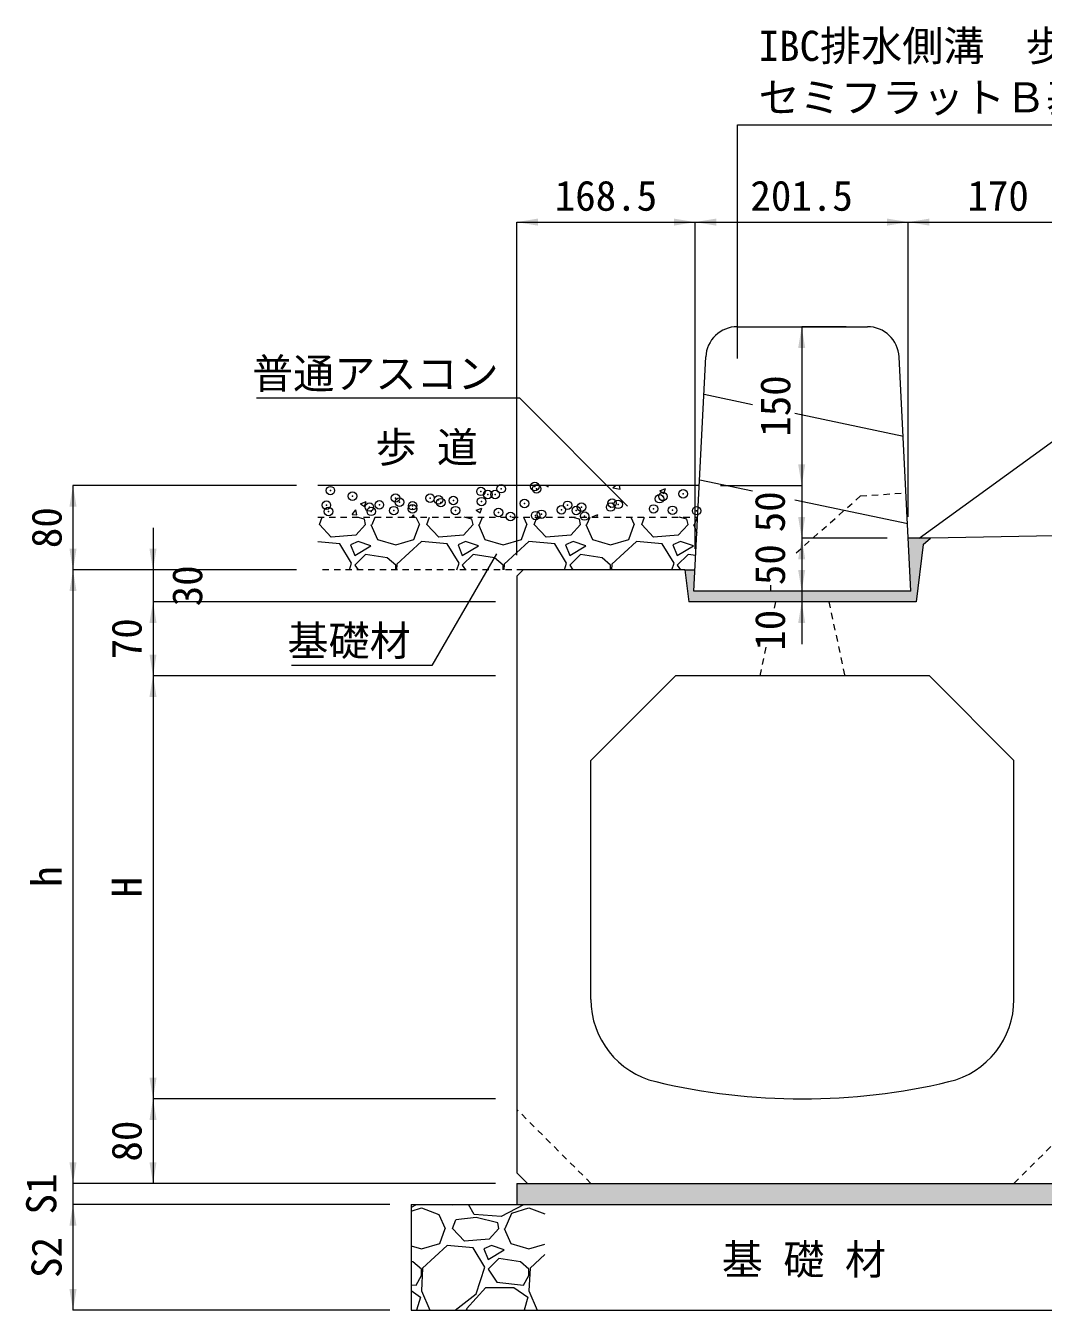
# Model space of a CAD drawing. Units: millimetres at full size; some dimension numbers follow another scale. Extents: x 6872 to 78201, y -34623 to -7860.
# Drawn here: x 46971 to 47934, y -13865 to -12651 of the extents above; entities that cross this region are included whole.
import ezdxf
from ezdxf.enums import TextEntityAlignment as Align

# ---------------------------------------------------------------- set-up
doc = ezdxf.new("R2010")
doc.units = ezdxf.units.MM
doc.header["$LTSCALE"] = 16
doc.header["$PDMODE"] = 32
doc.header["$PDSIZE"] = 8
doc.linetypes.add('USER1', pattern=[0.675, 0.375, -0.3])
for name, color, linetype, lineweight in [('0_2', 7, 'Continuous', 20), ('_0-0_', 7, 'Continuous', 20), ('寸法線', 7, 'Continuous', 9), ('本体', 7, 'USER1', 9), ('ﾊｯﾁﾝｸﾞ', 7, 'Continuous', 5)]:
    doc.layers.add(name, color=color, linetype=linetype, lineweight=lineweight)
doc.styles.add('ＭＳ ゴシック', font='')
doc.styles.get('ＭＳ ゴシック').set_extended_font_data('MS Gothic')

# ---------------------------------------------------------------- blocks, each defined once
blk = doc.blocks.new('filled_arrow')
at = {"color": 0, "linetype": 'Continuous', "lineweight": -2}
blk.add_solid([(7.5, 1.25), (0, 0), (7.5, -1.25)], dxfattribs=at)

msp = doc.modelspace()

# ---------------------------------------------------------------- hatches: boundary and pattern name
at = {"layer": 'ﾊｯﾁﾝｸﾞ'}
for points in [[(47603.26, -13185.42), (47604.26, -13165.42), (47594.51, -13165.42), (47598.26, -13195.42), (47813.26, -13195.42), (47820.02, -13141.38), (47826.76, -13135.3), (47805.76, -13135.3), (47808.26, -13185.42)], [(47975.76, -13765.42), (47975.76, -13745.42), (47445.76, -13745.42), (47435.76, -13745.42), (47435.76, -13765.42)]]:
    msp.add_hatch(color=8, dxfattribs=at).paths.add_polyline_path(points)

# ---------------------------------------------------------------- linework, layer by layer
at = {"layer": '0_2'}
for p, q in [((47644.3, -12935.42), (47767.22, -12935.42)), ((47603.26, -13185.42), (47614.34, -12963.93)), ((47808.26, -13185.42), (47797.19, -12963.93)), ((47608.26, -13085.42), (47247.58, -13085.42)), ((47826.76, -13135.31), (47805.76, -13135.42)), ((47820.02, -13141.38), (47813.26, -13195.42)), ((47820.02, -13141.38), (47826.76, -13135.31)), ((47975.76, -13132.42), (47826.76, -13135.31)), ((47435.76, -13171.42), (47441.76, -13165.42)), ((47594.51, -13165.42), (47441.76, -13165.42)), ((47594.51, -13165.42), (47604.26, -13165.42)), ((47594.51, -13165.42), (47598.26, -13195.42)), ((47435.76, -13171.42), (47435.76, -13735.42)), ((47808.26, -13185.42), (47603.26, -13185.42)), ((47741.76, -13185.42), (47679.76, -13185.42)), ((47813.26, -13195.42), (47598.26, -13195.42)), ((47505.76, -13345.42), (47585.76, -13265.42)), ((47825.76, -13265.42), (47585.76, -13265.42)), ((47825.76, -13265.42), (47905.76, -13345.42)), ((47505.76, -13571.39), (47505.76, -13345.42)), ((47905.76, -13571.39), (47905.76, -13345.42)), ((47445.76, -13745.42), (47435.76, -13735.42)), ((47435.76, -13745.42), (47435.76, -13765.42)), ((47435.76, -13745.42), (47975.76, -13745.42)), ((47335.76, -13765.42), (48075.76, -13765.42)), ((47335.76, -13765.42), (47335.76, -13865.42)), ((47335.76, -13865.42), (48075.76, -13865.42))]:
    msp.add_line(p, q, dxfattribs=at)
at = {"layer": '0_2', "linetype": 'USER1'}
for p, q in [((47247.58, -13115.42), (47606.76, -13115.42)), ((47441.76, -13165.42), (47247.58, -13165.42))]:
    msp.add_line(p, q, dxfattribs=at)
at = {"layer": '0_2', "linetype": 'USER1', "lineweight": 9}
for p, q in [((47679.46, -13201.5), (47680.76, -13195.42)), ((47730.76, -13195.42), (47745.76, -13265.42)), ((47665.76, -13265.42), (47671.67, -13237.87)), ((47505.76, -13745.42), (47435.76, -13675.42)), ((47905.76, -13745.42), (47975.76, -13675.42))]:
    msp.add_line(p, q, dxfattribs=at)
at = {"layer": '0_2'}
for centre, radius, start, end in [((47644.3, -12965.42), 30, 90, 177.13751), ((47767.22, -12965.42), 30, 2.86236, 90), ((47585.76, -13571.39), 80, 180, 256.65766), ((47825.76, -13571.39), 80, 283.34233, 0), ((47705.76, -13065.42), 600, 256.65762, 283.34237)]:
    msp.add_arc(centre, radius, start, end, dxfattribs=at)
at = {"layer": '_0-0_', "linetype": 'USER1', "lineweight": 9}
for p, q in [((47760.76, -13095.42), (47803.61, -13092.42)), ((47699.7, -13149.3), (47760.76, -13095.42)), ((47675.76, -13185.42), (47675.76, -13179.8))]:
    msp.add_line(p, q, dxfattribs=at)
at = {"layer": '寸法線'}
for p, q in [((47435.76, -12836.51), (47604.26, -12836.51)), ((47435.76, -13151.42), (47435.76, -12836.51)), ((47604.26, -13145.42), (47604.26, -12836.51)), ((47604.26, -12836.51), (47805.76, -12836.51)), ((47604.26, -13145.42), (47604.26, -12836.51)), ((47805.76, -13115.31), (47805.76, -12836.51)), ((47805.76, -12836.51), (47975.76, -12836.51)), ((47805.76, -13115.31), (47805.76, -12836.51)), ((47705.08, -12935.42), (47705.08, -13085.42)), ((47747.22, -12935.42), (47705.08, -12935.42)), ((47705.08, -13045.42), (47705.08, -13175.42)), ((47016.15, -13085.42), (47016.15, -13165.42)), ((47227.58, -13085.42), (47016.15, -13085.42)), ((47628.26, -13085.42), (47705.08, -13085.42)), ((47628.26, -13085.42), (47705.08, -13085.42)), ((47705.08, -13095.42), (47705.08, -13205.42)), ((47091.81, -13125.42), (47091.81, -13235.42)), ((47785.76, -13135.42), (47705.08, -13135.42)), ((47785.76, -13135.42), (47705.08, -13135.42)), ((47705.08, -13145.42), (47705.08, -13235.42)), ((47227.58, -13165.42), (47016.15, -13165.42)), ((47016.15, -13165.42), (47016.15, -13745.42)), ((47227.58, -13165.42), (47016.15, -13165.42)), ((47227.58, -13165.42), (47091.81, -13165.42)), ((47788.26, -13185.42), (47705.08, -13185.42)), ((47788.26, -13185.42), (47705.08, -13185.42)), ((47415.76, -13195.42), (47091.81, -13195.42)), ((47091.81, -13195.42), (47091.81, -13265.42)), ((47415.76, -13195.42), (47091.81, -13195.42)), ((47788.26, -13195.42), (47705.08, -13195.42)), ((47415.76, -13265.42), (47091.81, -13265.42)), ((47091.81, -13265.42), (47091.81, -13665.42)), ((47415.76, -13265.42), (47091.81, -13265.42)), ((47415.76, -13665.42), (47091.81, -13665.42)), ((47091.81, -13665.42), (47091.81, -13745.42)), ((47415.76, -13665.42), (47091.81, -13665.42)), ((47016.15, -13705.42), (47016.15, -13805.42)), ((47400.76, -13745.42), (47016.15, -13745.42)), ((47400.76, -13745.42), (47016.15, -13745.42)), ((47415.76, -13745.42), (47091.81, -13745.42)), ((47315.76, -13765.42), (47016.15, -13765.42)), ((47016.15, -13765.42), (47016.15, -13865.42)), ((47315.76, -13765.42), (47016.15, -13765.42)), ((47315.76, -13865.42), (47016.15, -13865.42))]:
    msp.add_line(p, q, dxfattribs=at)
for points in [[(47644.3, -12965.42), (47644.3, -12744.5), (48255.47, -12744.5)], [(47540.49, -13105.07), (47438.55, -13003.13), (47189.51, -13003.13)], [(47816.26, -13135.36), (48006.59, -12997.22), (48177.2, -12997.22)], [(47416.44, -13150.16), (47355.51, -13255.69), (47222.82, -13255.69)]]:
    msp.add_lwpolyline(points, dxfattribs=at)
at = {"layer": '本体', "linetype": 'Continuous'}
for p, q in [((47658.51, -13009.15), (47612.81, -12999.52)), ((47801.2, -13039.21), (47698.73, -13017.62)), ((47658.51, -13090.97), (47608.76, -13080.52)), ((47805.33, -13121.83), (47698.73, -13099.43))]:
    msp.add_line(p, q, dxfattribs=at)
at = {"layer": 'ﾊｯﾁﾝｸﾞ'}
for p, q in [((47463.05, -13085.42), (47465.26, -13086.91)), ((47465.26, -13086.91), (47465.75, -13085.42)), ((47526.53, -13087.88), (47533.31, -13088.93)), ((47526.54, -13087.9), (47528.91, -13085.42)), ((47533.31, -13088.95), (47532.9, -13085.42)), ((47570.98, -13090.45), (47576.31, -13088.4)), ((47570.98, -13090.46), (47574.77, -13093.01)), ((47574.77, -13093.01), (47576.31, -13088.41)), ((47287.93, -13102.83), (47291.72, -13105.38)), ((47287.94, -13102.82), (47293.27, -13100.77)), ((47291.72, -13105.38), (47293.27, -13100.78)), ((47249.11, -13122.32), (47251.7, -13115.42)), ((47279.95, -13112.94), (47283.62, -13108.56)), ((47279.95, -13112.94), (47284.51, -13113.34)), ((47284.46, -13113.35), (47283.58, -13108.57)), ((47291.78, -13117.24), (47284.49, -13115.42)), ((47292.8, -13122.32), (47291.78, -13117.24)), ((47298.89, -13122.32), (47301.85, -13115.42)), ((47336.54, -13115.42), (47338.28, -13113.34)), ((47338.62, -13115.42), (47338.24, -13113.35)), ((47340.41, -13115.42), (47343.6, -13122.32)), ((47350.71, -13122.32), (47353.3, -13115.42)), ((47393.38, -13117.24), (47386.09, -13115.42)), ((47394.4, -13122.32), (47393.38, -13117.24)), ((47397.44, -13108.93), (47401.23, -13111.49)), ((47397.45, -13108.92), (47402.78, -13106.87)), ((47400.49, -13122.32), (47403.45, -13115.42)), ((47401.23, -13111.49), (47402.78, -13106.88)), ((47442.01, -13115.42), (47445.2, -13122.32)), ((47452.31, -13122.32), (47454.9, -13115.42)), ((47494.98, -13117.24), (47487.69, -13115.42)), ((47496, -13122.32), (47494.98, -13117.24)), ((47502.09, -13122.32), (47505.05, -13115.42)), ((47506.95, -13115.02), (47512.29, -13112.98)), ((47506.95, -13115.03), (47507.53, -13115.42)), ((47511.47, -13115.42), (47512.29, -13112.98)), ((47543.61, -13115.42), (47546.8, -13122.32)), ((47553.91, -13122.32), (47556.5, -13115.42)), ((47596.58, -13117.24), (47589.29, -13115.42)), ((47597.6, -13122.32), (47596.58, -13117.24)), ((47603.69, -13122.32), (47606.65, -13115.42)), ((47260.28, -13134.52), (47249.11, -13122.32)), ((47292.8, -13122.32), (47283.65, -13132.48)), ((47297.88, -13122.32), (47303.97, -13136.55)), ((47338.52, -13136.55), (47343.6, -13122.32)), ((47361.88, -13134.52), (47350.71, -13122.32)), ((47394.4, -13122.32), (47385.25, -13132.48)), ((47399.48, -13122.32), (47405.57, -13136.55)), ((47440.12, -13136.55), (47445.2, -13122.32)), ((47463.48, -13134.52), (47452.31, -13122.32)), ((47496, -13122.32), (47486.85, -13132.48)), ((47501.08, -13122.32), (47507.17, -13136.55)), ((47541.72, -13136.55), (47546.8, -13122.32)), ((47565.08, -13134.52), (47553.91, -13122.32)), ((47597.6, -13122.32), (47588.45, -13132.48)), ((47602.68, -13122.32), (47606.03, -13130.14)), ((47268.41, -13140.61), (47247.58, -13138.88)), ((47283.65, -13132.48), (47260.28, -13134.52)), ((47279.59, -13158.9), (47268.41, -13140.61)), ((47285.68, -13138.58), (47278.57, -13141.63)), ((47278.57, -13141.63), (47282.64, -13151.79)), ((47297.88, -13142.64), (47285.68, -13138.58)), ((47303.97, -13136.55), (47321.24, -13141.63)), ((47321.24, -13141.63), (47338.52, -13136.55)), ((47345.63, -13138.58), (47322.26, -13159.92)), ((47370.01, -13140.61), (47345.63, -13138.58)), ((47385.25, -13132.48), (47361.88, -13134.52)), ((47381.19, -13158.9), (47370.01, -13140.61)), ((47387.28, -13138.58), (47380.17, -13141.63)), ((47380.17, -13141.63), (47384.24, -13151.79)), ((47399.48, -13142.64), (47387.28, -13138.58)), ((47405.57, -13136.55), (47422.84, -13141.63)), ((47422.84, -13141.63), (47440.12, -13136.55)), ((47447.23, -13138.58), (47423.86, -13159.92)), ((47471.61, -13140.61), (47447.23, -13138.58)), ((47486.85, -13132.48), (47463.48, -13134.52)), ((47482.79, -13158.9), (47471.61, -13140.61)), ((47488.88, -13138.58), (47481.77, -13141.63)), ((47481.77, -13141.63), (47485.84, -13151.79)), ((47501.08, -13142.64), (47488.88, -13138.58)), ((47507.17, -13136.55), (47524.44, -13141.63)), ((47524.44, -13141.63), (47541.72, -13136.55)), ((47548.83, -13138.58), (47525.46, -13159.92)), ((47573.21, -13140.61), (47548.83, -13138.58)), ((47588.45, -13132.48), (47565.08, -13134.52)), ((47584.39, -13158.9), (47573.21, -13140.61)), ((47590.48, -13138.58), (47583.37, -13141.63)), ((47583.37, -13141.63), (47587.44, -13151.79)), ((47602.68, -13142.64), (47590.48, -13138.58)), ((47282.64, -13151.79), (47297.88, -13142.64)), ((47292.8, -13150.77), (47282.64, -13160.93)), ((47313.12, -13153.82), (47292.8, -13150.77)), ((47321.24, -13160.93), (47313.12, -13153.82)), ((47384.24, -13151.79), (47399.48, -13142.64)), ((47394.4, -13150.77), (47384.24, -13160.93)), ((47414.72, -13153.82), (47394.4, -13150.77)), ((47422.84, -13160.93), (47414.72, -13153.82)), ((47485.84, -13151.79), (47501.08, -13142.64)), ((47496, -13150.77), (47485.84, -13160.93)), ((47516.32, -13153.82), (47496, -13150.77)), ((47524.44, -13160.93), (47516.32, -13153.82)), ((47587.44, -13151.79), (47602.68, -13142.64)), ((47597.6, -13150.77), (47587.44, -13160.93)), ((47604.94, -13151.87), (47597.6, -13150.77)), ((47277.5, -13165.42), (47279.59, -13158.9)), ((47282.64, -13160.93), (47285.63, -13165.42)), ((47321.24, -13165.42), (47321.24, -13160.93)), ((47322.26, -13159.92), (47322, -13165.42)), ((47379.1, -13165.42), (47381.19, -13158.9)), ((47384.24, -13160.93), (47387.23, -13165.42)), ((47422.84, -13165.42), (47422.84, -13160.93)), ((47423.86, -13159.92), (47423.6, -13165.42)), ((47480.7, -13165.42), (47482.79, -13158.9)), ((47485.84, -13160.93), (47488.83, -13165.42)), ((47524.44, -13165.42), (47524.44, -13160.93)), ((47525.46, -13159.92), (47525.2, -13165.42)), ((47582.3, -13165.42), (47584.39, -13158.9)), ((47587.44, -13160.93), (47590.43, -13165.42)), ((47340.56, -13765.59), (47335.76, -13768.1)), ((47335.76, -13771.73), (47345.64, -13768.64)), ((47340.61, -13765.42), (47340.56, -13765.59)), ((47345.64, -13768.64), (47361.9, -13774.73)), ((47371.58, -13765.42), (47375.1, -13765.59)), ((47375.1, -13765.59), (47375.32, -13765.42)), ((47395.42, -13774.73), (47389.99, -13765.42)), ((47442.16, -13765.59), (47420.82, -13776.77)), ((47424.89, -13787.94), (47430.98, -13773.72)), ((47430.98, -13773.72), (47447.24, -13768.64)), ((47442.21, -13765.42), (47442.16, -13765.59)), ((47447.24, -13768.64), (47462.28, -13774.28)), ((47361.9, -13774.73), (47367.99, -13787.94)), ((47375.1, -13787.94), (47378.15, -13779.81)), ((47397.46, -13777.78), (47378.15, -13779.81)), ((47420.82, -13776.77), (47395.42, -13774.73)), ((47417.78, -13782.86), (47397.46, -13777.78)), ((47418.79, -13787.94), (47417.78, -13782.86)), ((47362.91, -13802.17), (47367.99, -13787.94)), ((47386.28, -13800.13), (47375.1, -13787.94)), ((47409.65, -13798.1), (47386.28, -13800.13)), ((47418.79, -13787.94), (47409.65, -13798.1)), ((47423.87, -13787.94), (47429.97, -13802.17)), ((47335.76, -13804.34), (47345.64, -13807.25)), ((47345.64, -13807.25), (47362.91, -13802.17)), ((47370.02, -13804.2), (47346.66, -13825.53)), ((47394.41, -13806.23), (47370.02, -13804.2)), ((47405.58, -13824.52), (47394.41, -13806.23)), ((47411.68, -13804.2), (47404.57, -13807.25)), ((47404.57, -13807.25), (47408.63, -13817.41)), ((47408.63, -13817.41), (47423.87, -13808.26)), ((47423.87, -13808.26), (47411.68, -13804.2)), ((47429.97, -13802.17), (47447.24, -13807.25)), ((47447.24, -13807.25), (47462.28, -13802.82)), ((47337.51, -13819.44), (47335.76, -13819.18)), ((47345.64, -13826.55), (47337.51, -13819.44)), ((47418.79, -13816.39), (47408.63, -13826.55)), ((47439.11, -13819.44), (47418.79, -13816.39)), ((47447.24, -13826.55), (47439.11, -13819.44)), ((47462.28, -13812.73), (47448.26, -13825.53)), ((47340.56, -13841.79), (47345.64, -13832.65)), ((47346.66, -13825.53), (47345.64, -13846.87)), ((47345.64, -13832.65), (47345.64, -13826.55)), ((47397.46, -13849.92), (47405.58, -13824.52)), ((47408.63, -13826.55), (47416.76, -13838.74)), ((47442.16, -13841.79), (47447.24, -13832.65)), ((47448.26, -13825.53), (47447.24, -13846.87)), ((47447.24, -13832.65), (47447.24, -13826.55)), ((47335.76, -13841.21), (47340.56, -13841.79)), ((47388.31, -13864.14), (47406.6, -13843.82)), ((47406.6, -13843.82), (47433.02, -13843.82)), ((47416.76, -13838.74), (47442.16, -13841.79)), ((47433.02, -13843.82), (47446.22, -13852.97)), ((47335.76, -13846.83), (47344.62, -13852.97)), ((47344.62, -13852.97), (47341.06, -13865.42)), ((47345.64, -13846.87), (47353.45, -13865.42)), ((47377.39, -13865.42), (47397.46, -13849.92)), ((47446.22, -13852.97), (47442.66, -13865.42)), ((47447.24, -13846.87), (47455.05, -13865.42)), ((47389.06, -13865.42), (47388.31, -13864.14))]:
    msp.add_line(p, q, dxfattribs=at)
for p in [(47259.47, -13090.35), (47280.35, -13095.65), (47321.03, -13097.37), (47353.73, -13097.47), (47401.85, -13091.13), (47408.39, -13094.07), (47415.32, -13094.04), (47420.93, -13088.62), (47452.83, -13086.44), (47454.44, -13088.68), (47573.93, -13095.89), (47593, -13093.38), (47255.74, -13104.17), (47296.42, -13105.89), (47305.79, -13103.78), (47319.51, -13109.33), (47324.87, -13101.27), (47337.1, -13107.61), (47337.25, -13104.63), (47361.71, -13099.09), (47363.95, -13101.7), (47375.74, -13099.76), (47377.78, -13109.32), (47402.39, -13100.81), (47443.06, -13102.53), (47477.87, -13108.54), (47483.74, -13104.24), (47492, -13109.17), (47496.94, -13106.03), (47524.42, -13105.96), (47525.8, -13102.23), (47531.58, -13103.45), (47565.09, -13107.68), (47570.7, -13098.09), (47583, -13109.02), (47605.77, -13109.4), (47257.67, -13110.11), (47298.12, -13110), (47418.45, -13111.04), (47429.74, -13114.87), (47453.51, -13114.04), (47459.13, -13112.76), (47499.81, -13114.48)]:
    msp.add_point(p, dxfattribs=at)

# ---------------------------------------------------------------- block references
at = {"layer": '寸法線', "xscale": 2.67, "yscale": 2.67}
for p in [(47435.76, -12836.51), (47604.26, -12836.51), (47805.76, -12836.51)]:
    msp.add_blockref('filled_arrow', p, dxfattribs=at)
at = {"layer": '寸法線'}
for p, xscale, yscale, rotation in [((47604.26, -12836.51), 2.67, 2.67, 180), ((47805.76, -12836.51), 2.67, 2.67, 180), ((47705.08, -12935.42), 2.67, 2.67, 270), ((47644.3, -12965.42), 0.133, 0.133, 90), ((47705.08, -13085.42), 2.67, 2.67, 90), ((47705.08, -13085.42), 2.67, 2.67, 90), ((47016.15, -13085.42), 2.67, 2.67, 270), ((47540.49, -13105.07), 0.133, 0.133, 135), ((47705.08, -13135.42), 2.67, 2.67, 90), ((47705.08, -13135.42), 2.67, 2.67, 270), ((47816.26, -13135.36), 0.133, 0.133, 36), ((47016.15, -13165.42), 2.67, 2.67, 90), ((47091.81, -13165.42), 2.67, 2.67, 90), ((47416.44, -13150.16), 0.133, 0.133, 240), ((47016.15, -13165.42), 2.67, 2.67, 270), ((47705.08, -13185.42), 2.67, 2.67, 90), ((47091.81, -13195.42), 2.67, 2.67, 270), ((47091.81, -13195.42), 2.67, 2.67, 270), ((47705.08, -13195.42), 2.67, 2.67, 270), ((47091.81, -13265.42), 2.67, 2.67, 90), ((47091.81, -13265.42), 2.67, 2.67, 270), ((47091.81, -13665.42), 2.67, 2.67, 90), ((47091.81, -13665.42), 2.67, 2.67, 270), ((47016.15, -13745.42), 2.67, 2.67, 90), ((47016.15, -13745.42), 2.67, 2.67, 90), ((47091.81, -13745.42), 2.67, 2.67, 90), ((47016.15, -13765.42), 2.67, 2.67, 270), ((47016.15, -13765.42), 2.67, 2.67, 270), ((47016.15, -13865.42), 2.67, 2.67, 90)]:
    msp.add_blockref('filled_arrow', p, dxfattribs=dict(at, xscale=xscale, yscale=yscale, rotation=rotation))

# ---------------------------------------------------------------- texts
at = {"layer": '0_2', "style": 'ＭＳ ゴシック'}
for s, p in [('歩 道', (47302, -13072.19)), ('基 礎 材', (47629.56, -13840.15))]:
    msp.add_text(s, height=28.48, dxfattribs=at).set_placement(p, align=Align.BOTTOM_LEFT)
at = {"layer": '寸法線', "style": 'ＭＳ ゴシック'}
for s, p in [('IBC排水側溝\u3000歩車道境界ブロック', (47664.3, -12692.63)), ('セミフラットＢ基本（Ⅰ型対応）', (47664.3, -12741.38))]:
    msp.add_text(s, height=28.48, dxfattribs=at).set_placement(p, align=Align.BOTTOM_LEFT)
for s, p in [('168.5', (47520.01, -12811.51)), ('201.5', (47705.01, -12811.51)), ('170', (47890.76, -12811.51))]:
    msp.add_text(s, height=28.48, dxfattribs=at).set_placement(p, align=Align.MIDDLE_CENTER)
for s, p in [('普通アスコン', (47418.55, -12965.45)), ('基礎材', (47335.51, -13218.02))]:
    msp.add_text(s, height=28.48, dxfattribs=at).set_placement(p, align=Align.TOP_RIGHT)
for s, p in [('150', (47680.08, -13010.42)), ('50', (47674.91, -13110.42)), ('80', (46991.15, -13125.42)), ('50', (47675.08, -13160.42)), ('30', (47124.1, -13180.42)), ('70', (47066.81, -13230.42)), ('10', (47675.08, -13222.4)), ('h', (46991.15, -13455.42)), ('H', (47066.81, -13465.42)), ('80', (47066.81, -13705.42)), ('S1', (46986.15, -13755.42)), ('S2', (46991.15, -13815.42))]:
    msp.add_text(s, height=28.48, rotation=90, dxfattribs=at).set_placement(p, align=Align.MIDDLE_CENTER)

doc.saveas('drawing.dxf')
